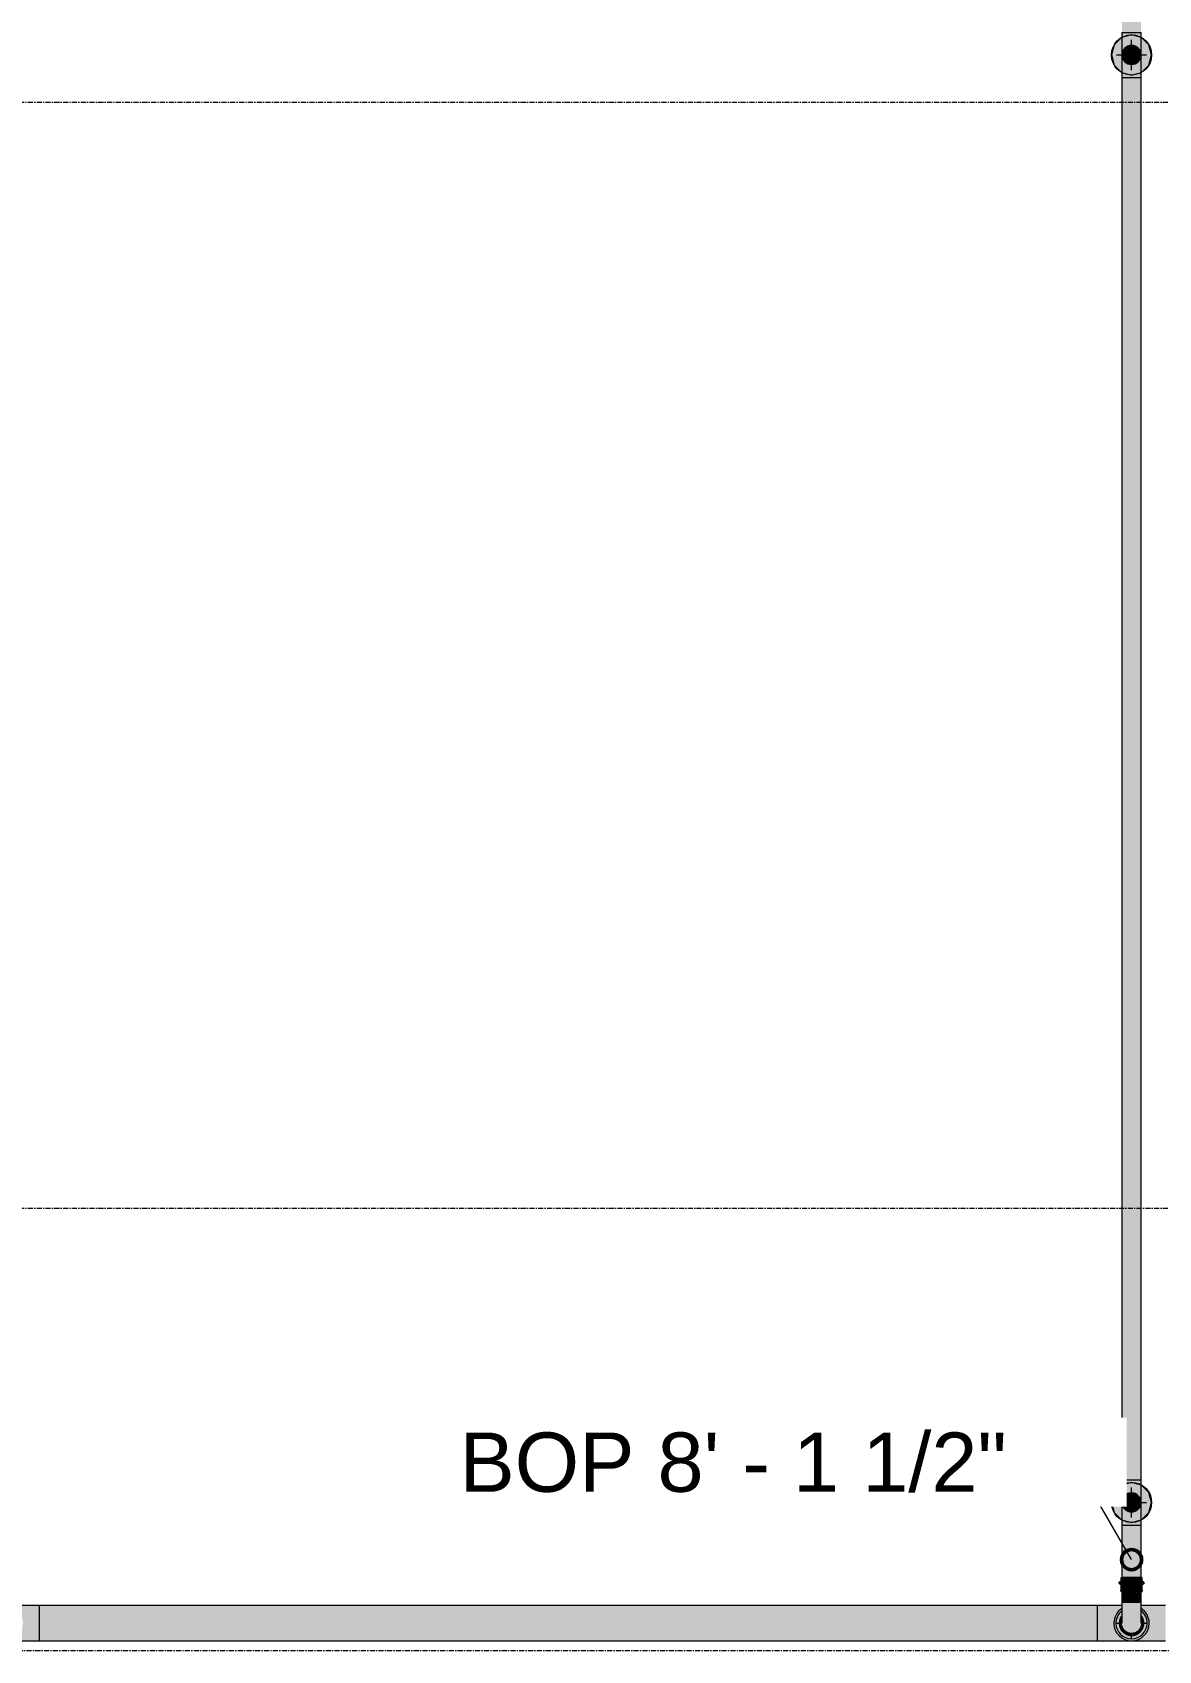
# Model space of a CAD drawing. Header units: inches. Extents: x -3679 to 241, y -496 to 1784.
# Drawn here: x -1177.3 to -1065.3, y 45 to 206 of the extents above; entities that cross this region are included whole.
import ezdxf

# ---------------------------------------------------------------- set-up
doc = ezdxf.new("R2010")
doc.units = ezdxf.units.IN
doc.header["$MEASUREMENT"] = 0
doc.linetypes.add('Grid Line', pattern=[0.875, 0.5, -0.125, 0.125, -0.125])
for name, color, linetype, lineweight in [('A-ANNO-NOTE', 250, 'Continuous', 9), ('G-ANNO-DIMS', 251, 'Continuous', 9), ('P-PIPE', 1, 'Continuous', 9), ('P-PIPE-CNTR', 1, 'Continuous', 9), ('S-GRID', 8, 'Continuous', 9)]:
    doc.layers.add(name, color=color, linetype=linetype, lineweight=lineweight)
doc.styles.add('Arial_1', font='arial.ttf', dxfattribs={"height": 5.901198})

# ---------------------------------------------------------------- blocks, each defined once
blk = doc.blocks.new('Transition - Generic - Plumbing-CW-V17-LOWER PARKING')
at = {"layer": 'P-PIPE'}
blk.add_hatch(color=256, dxfattribs=at).paths.add_polyline_path([(-2542.54, 736.95), (-2542.44, 736.95), (-2542.65, 737.73), (-2543.22, 738.3), (-2544, 738.51), (-2544.78, 738.3), (-2545.35, 737.73), (-2545.56, 736.95), (-2545.22, 736.95), (-2545.16, 737.3), (-2545.05, 737.58), (-2544.85, 737.8), (-2544.47, 738.08), (-2544, 738.09), (-2544, 738.17), (-2543.71, 738.13), (-2543.53, 738.08), (-2543.1, 737.76), (-2542.94, 737.54), (-2542.82, 737.24), (-2542.78, 736.95)], flags=0)
h = blk.add_hatch(color=256, dxfattribs=at)
h.paths.add_polyline_path([(-2543.05, 735.76), (-2542.65, 736.17), (-2542.44, 736.95), (-2542.78, 736.95), (-2542.84, 736.6), (-2542.95, 736.31), (-2543.05, 736.19), (-2543.05, 735.88)], flags=0)
h.paths.add_polyline_path([(-2544.95, 735.76), (-2544.95, 736.2), (-2545.06, 736.35), (-2545.18, 736.65), (-2545.22, 736.95), (-2545.56, 736.95), (-2545.35, 736.17), (-2544.96, 735.78)], flags=0)
for start, end in [(0, 180), (180, 231.1482), (308.8518, 0)]:
    blk.add_arc((-2544, 736.95), 1.56, start, end, dxfattribs=at)
blk = doc.blocks.new('Victaulic-VicPress316-Elbow 90-45deg Style P568_P571 - Standard-1268139-LOWER PARKING')
at = {"layer": 'P-PIPE'}
for points in [[(-1180, 51.57), (-1180, 51.9), (-1181.05, 51.89), (-1181.17, 51.85), (-1181.22, 51.74), (-1181.17, 51.69), (-1181.01, 51.57), (-1180.23, 51.57)], [(-1180.82, 51.9), (-1180, 51.9), (-1180, 52.28), (-1181.01, 52.28), (-1181.01, 51.9), (-1180.88, 51.9)], [(-1180.73, 51.02), (-1180, 51.02), (-1180, 51.57), (-1181.01, 51.57), (-1181.01, 51.02), (-1180.82, 51.02)], [(-1179.19, 51.9), (-1178.99, 51.9), (-1178.99, 52.28), (-1180, 52.28), (-1180, 51.9), (-1179.33, 51.9)], [(-1180, 51.57), (-1178.99, 51.57), (-1178.78, 51.74), (-1178.83, 51.85), (-1178.99, 51.9), (-1180, 51.9), (-1180, 51.66)], [(-1179.38, 51.02), (-1178.99, 51.02), (-1178.99, 51.57), (-1180, 51.57), (-1180, 51.02), (-1179.43, 51.02)], [(-1180, 50.8), (-1180, 51.02), (-1181.01, 51.02), (-1181.03, 50.9), (-1180.98, 50.84), (-1180.89, 50.8), (-1180.82, 50.83), (-1180.54, 50.8), (-1180.46, 50.82), (-1180.21, 50.82), (-1180, 50.8)], [(-1180.33, 49.74), (-1180, 49.74), (-1180, 50.8), (-1180.32, 50.83), (-1180.62, 50.81), (-1180.73, 50.82), (-1180.83, 50.83), (-1180.9, 50.8), (-1180.95, 50.82), (-1180.94, 49.74), (-1180.4, 49.74)], [(-1179.11, 50.8), (-1179.07, 50.81), (-1178.99, 50.86), (-1178.97, 50.9), (-1178.99, 51.02), (-1180, 51.02), (-1180, 50.8), (-1179.72, 50.83), (-1179.39, 50.81), (-1179.27, 50.82), (-1179.15, 50.83)], [(-1179.18, 49.74), (-1179.05, 49.74), (-1179.05, 50.82), (-1179.11, 50.8), (-1179.19, 50.83), (-1179.27, 50.82), (-1179.35, 50.82), (-1179.46, 50.8), (-1179.56, 50.82), (-1179.85, 50.82), (-1180, 50.8), (-1180, 49.74), (-1179.19, 49.74)], [(-1180, 46.51), (-1180, 46.67), (-1180.29, 46.72), (-1180.4, 46.76), (-1180.64, 46.9), (-1180.89, 47.2), (-1180.95, 47.3), (-1181.01, 47.4), (-1181.02, 47.52), (-1181.02, 47.88), (-1180.98, 48.11), (-1180.95, 48.16), (-1180.95, 48.48), (-1181.06, 48.32), (-1181.17, 48.06), (-1181.22, 47.73), (-1181.17, 47.4), (-1181.05, 47.1), (-1180.85, 46.87), (-1180.47, 46.6), (-1180.24, 46.53)], [(-1180, 46.78), (-1180, 49.74), (-1180.95, 49.74), (-1180.94, 47.56), (-1180.89, 47.4), (-1180.82, 47.25), (-1180.73, 47.12), (-1180.57, 46.97), (-1180.46, 46.9), (-1180.33, 46.84), (-1180.17, 46.79)], [(-1180, 46.78), (-1179.84, 46.79), (-1179.68, 46.84), (-1179.51, 46.92), (-1179.39, 47), (-1179.27, 47.12), (-1179.18, 47.25), (-1179.09, 47.48), (-1179.06, 47.56), (-1179.05, 47.88), (-1179.06, 49.74), (-1180, 49.74), (-1180, 46.79)], [(-1180, 46.59), (-1179.53, 46.6), (-1179.11, 46.9), (-1178.94, 47.14), (-1178.83, 47.4), (-1178.78, 47.73), (-1178.83, 48.06), (-1178.95, 48.36), (-1179.05, 48.46), (-1179.05, 48.16), (-1178.99, 48.06), (-1178.98, 47.94), (-1178.98, 47.58), (-1179.02, 47.35), (-1179.11, 47.2), (-1179.38, 46.87), (-1179.61, 46.76), (-1179.85, 46.7), (-1180, 46.67)], [(-1180, 46.67), (-1180, 46.78), (-1180.23, 46.81), (-1180.4, 46.87), (-1180.5, 46.92), (-1180.65, 47.05), (-1180.73, 47.12), (-1180.86, 47.32), (-1180.91, 47.48), (-1180.94, 47.56), (-1180.95, 47.89), (-1180.95, 48.16), (-1181.01, 48.06), (-1181.01, 47.96), (-1181.03, 47.8), (-1181.01, 47.4), (-1180.93, 47.25), (-1180.61, 46.87), (-1180.36, 46.75), (-1180.18, 46.7)], [(-1180, 46.67), (-1179.72, 46.72), (-1179.49, 46.81), (-1179.37, 46.88), (-1179.11, 47.2), (-1179.07, 47.27), (-1178.99, 47.4), (-1178.99, 47.49), (-1178.97, 47.66), (-1178.99, 48.06), (-1179.05, 48.14), (-1179.06, 47.56), (-1179.13, 47.35), (-1179.22, 47.2), (-1179.33, 47.07), (-1179.45, 46.96), (-1179.6, 46.87), (-1179.76, 46.81), (-1179.85, 46.79), (-1180, 46.78), (-1180, 46.7)]]:
    blk.add_hatch(color=256, dxfattribs=at).paths.add_polyline_path(points, flags=0)
for p, q in [((-1181.06, 52.28), (-1181.06, 51.9)), ((-1181.06, 51.57), (-1181.06, 51.02)), ((-1180, 52.28), (-1181.01, 52.28)), ((-1181.01, 51.9), (-1180, 51.9)), ((-1181.01, 51.57), (-1180, 51.57)), ((-1178.99, 52.28), (-1180, 52.28)), ((-1180, 51.9), (-1178.99, 51.9)), ((-1180, 51.57), (-1178.99, 51.57)), ((-1178.94, 51.9), (-1178.94, 52.28)), ((-1178.94, 51.02), (-1178.94, 51.57)), ((-1180.95, 50.84), (-1180.95, 49.74)), ((-1180.58, 50.8), (-1180.54, 50.8)), ((-1179.46, 50.8), (-1179.42, 50.8)), ((-1179.05, 49.74), (-1179.05, 50.85))]:
    blk.add_line(p, q, dxfattribs=at)
at = {"layer": 'P-PIPE', "flags": 128}
for points in [[(-1181.06, 51.57), (-1181.07, 51.57), (-1181.07, 51.58), (-1181.08, 51.58), (-1181.09, 51.58), (-1181.09, 51.58), (-1181.1, 51.58), (-1181.1, 51.58), (-1181.11, 51.58), (-1181.12, 51.59), (-1181.12, 51.59), (-1181.13, 51.59), (-1181.14, 51.59), (-1181.14, 51.6), (-1181.15, 51.6), (-1181.15, 51.6), (-1181.16, 51.61), (-1181.16, 51.61), (-1181.17, 51.62), (-1181.17, 51.62), (-1181.18, 51.62), (-1181.18, 51.63), (-1181.19, 51.63), (-1181.19, 51.64), (-1181.19, 51.64), (-1181.2, 51.65), (-1181.2, 51.66), (-1181.2, 51.66), (-1181.21, 51.67), (-1181.21, 51.67), (-1181.21, 51.68), (-1181.21, 51.69), (-1181.22, 51.69), (-1181.22, 51.7), (-1181.22, 51.7), (-1181.22, 51.71), (-1181.22, 51.72), (-1181.22, 51.72), (-1181.22, 51.73), (-1181.22, 51.74), (-1181.22, 51.74), (-1181.22, 51.75), (-1181.22, 51.76), (-1181.22, 51.76), (-1181.22, 51.77), (-1181.22, 51.78), (-1181.22, 51.78), (-1181.22, 51.79), (-1181.21, 51.8), (-1181.21, 51.8), (-1181.21, 51.81), (-1181.21, 51.81), (-1181.2, 51.82), (-1181.2, 51.83), (-1181.2, 51.83), (-1181.19, 51.84), (-1181.19, 51.84), (-1181.18, 51.85), (-1181.18, 51.85), (-1181.18, 51.86), (-1181.17, 51.86), (-1181.17, 51.86), (-1181.16, 51.87), (-1181.16, 51.87), (-1181.15, 51.88), (-1181.14, 51.88), (-1181.14, 51.88), (-1181.13, 51.89), (-1181.13, 51.89), (-1181.12, 51.89), (-1181.11, 51.89), (-1181.11, 51.9), (-1181.1, 51.9), (-1181.1, 51.9), (-1181.09, 51.9), (-1181.08, 51.9), (-1181.08, 51.9), (-1181.07, 51.9), (-1181.06, 51.9), (-1181.06, 51.9)], [(-1180, 51.9), (-1180.04, 51.9), (-1180.08, 51.9), (-1180.13, 51.9), (-1180.17, 51.9), (-1180.21, 51.9), (-1180.25, 51.9), (-1180.29, 51.9), (-1180.33, 51.9), (-1180.37, 51.9), (-1180.41, 51.9), (-1180.45, 51.9), (-1180.49, 51.9), (-1180.53, 51.9), (-1180.56, 51.9), (-1180.6, 51.9), (-1180.63, 51.9), (-1180.67, 51.9), (-1180.7, 51.9), (-1180.73, 51.9), (-1180.76, 51.9), (-1180.79, 51.9), (-1180.82, 51.9), (-1180.84, 51.9), (-1180.87, 51.9), (-1180.89, 51.9), (-1180.91, 51.9), (-1180.93, 51.9), (-1180.95, 51.9), (-1180.97, 51.9), (-1180.99, 51.9), (-1181, 51.9), (-1181.01, 51.9), (-1181.03, 51.9), (-1181.04, 51.9), (-1181.04, 51.9), (-1181.05, 51.9), (-1181.05, 51.9), (-1181.06, 51.9), (-1181.06, 51.9), (-1181.06, 51.9)], [(-1181.06, 51.9), (-1181.06, 51.9), (-1181.06, 51.9), (-1181.05, 51.9), (-1181.05, 51.9), (-1181.04, 51.9), (-1181.03, 51.9), (-1181.02, 51.9), (-1181.01, 51.9)], [(-1181, 51.57), (-1181.01, 51.57), (-1181.03, 51.57), (-1181.04, 51.57), (-1181.04, 51.57), (-1181.05, 51.57), (-1181.05, 51.57), (-1181.06, 51.57), (-1181.06, 51.57), (-1181.06, 51.57)], [(-1181.06, 51.57), (-1181.06, 51.57), (-1181.06, 51.57), (-1181.05, 51.57), (-1181.05, 51.57), (-1181.04, 51.57), (-1181.03, 51.57), (-1181.02, 51.57), (-1181.01, 51.57), (-1180.99, 51.57), (-1180.98, 51.57), (-1180.96, 51.57), (-1180.94, 51.57), (-1180.92, 51.57), (-1180.9, 51.57), (-1180.87, 51.57), (-1180.85, 51.57), (-1180.82, 51.57), (-1180.8, 51.57), (-1180.77, 51.57), (-1180.74, 51.57), (-1180.71, 51.57), (-1180.68, 51.57), (-1180.64, 51.57), (-1180.61, 51.57), (-1180.57, 51.57), (-1180.54, 51.57), (-1180.5, 51.57), (-1180.46, 51.57), (-1180.42, 51.57), (-1180.38, 51.57), (-1180.34, 51.57), (-1180.3, 51.57), (-1180.26, 51.57), (-1180.22, 51.57), (-1180.18, 51.57), (-1180.14, 51.57), (-1180.1, 51.57), (-1180.05, 51.57), (-1180.01, 51.57), (-1180, 51.57)], [(-1178.94, 51.9), (-1178.94, 51.9), (-1178.94, 51.9), (-1178.95, 51.9), (-1178.95, 51.9), (-1178.96, 51.9), (-1178.97, 51.9), (-1178.98, 51.9), (-1179, 51.9), (-1179.01, 51.9), (-1179.02, 51.9), (-1179.04, 51.9), (-1179.06, 51.9), (-1179.08, 51.9), (-1179.1, 51.9), (-1179.13, 51.9), (-1179.15, 51.9), (-1179.18, 51.9), (-1179.2, 51.9), (-1179.23, 51.9), (-1179.26, 51.9), (-1179.29, 51.9), (-1179.33, 51.9), (-1179.36, 51.9), (-1179.39, 51.9), (-1179.43, 51.9), (-1179.46, 51.9), (-1179.5, 51.9), (-1179.54, 51.9), (-1179.58, 51.9), (-1179.62, 51.9), (-1179.66, 51.9), (-1179.7, 51.9), (-1179.74, 51.9), (-1179.78, 51.9), (-1179.82, 51.9), (-1179.86, 51.9), (-1179.9, 51.9), (-1179.95, 51.9), (-1179.99, 51.9), (-1180, 51.9)], [(-1180, 51.57), (-1179.96, 51.57), (-1179.92, 51.57), (-1179.87, 51.57), (-1179.83, 51.57), (-1179.79, 51.57), (-1179.75, 51.57), (-1179.71, 51.57), (-1179.67, 51.57), (-1179.63, 51.57), (-1179.59, 51.57), (-1179.55, 51.57), (-1179.51, 51.57), (-1179.47, 51.57), (-1179.44, 51.57), (-1179.4, 51.57), (-1179.37, 51.57), (-1179.33, 51.57), (-1179.3, 51.57), (-1179.27, 51.57), (-1179.24, 51.57), (-1179.21, 51.57), (-1179.18, 51.57), (-1179.16, 51.57), (-1179.13, 51.57), (-1179.11, 51.57), (-1179.09, 51.57), (-1179.07, 51.57), (-1179.05, 51.57), (-1179.03, 51.57), (-1179.01, 51.57), (-1179, 51.57), (-1178.99, 51.57), (-1178.97, 51.57), (-1178.96, 51.57), (-1178.96, 51.57), (-1178.95, 51.57), (-1178.95, 51.57), (-1178.94, 51.57), (-1178.94, 51.57), (-1178.94, 51.57)], [(-1179, 51.9), (-1178.99, 51.9), (-1178.97, 51.9), (-1178.96, 51.9), (-1178.96, 51.9), (-1178.95, 51.9), (-1178.95, 51.9), (-1178.94, 51.9), (-1178.94, 51.9), (-1178.94, 51.9)], [(-1178.94, 51.57), (-1178.94, 51.57), (-1178.94, 51.57), (-1178.95, 51.57), (-1178.95, 51.57), (-1178.96, 51.57), (-1178.97, 51.57), (-1178.98, 51.57), (-1179, 51.57)], [(-1178.94, 51.9), (-1178.93, 51.9), (-1178.93, 51.9), (-1178.92, 51.9), (-1178.92, 51.9), (-1178.91, 51.9), (-1178.9, 51.9), (-1178.9, 51.9), (-1178.89, 51.9), (-1178.88, 51.89), (-1178.88, 51.89), (-1178.87, 51.89), (-1178.87, 51.89), (-1178.86, 51.88), (-1178.85, 51.88), (-1178.85, 51.88), (-1178.84, 51.87), (-1178.84, 51.87), (-1178.83, 51.86), (-1178.83, 51.86), (-1178.82, 51.85), (-1178.82, 51.85), (-1178.81, 51.84), (-1178.81, 51.84), (-1178.81, 51.83), (-1178.8, 51.83), (-1178.8, 51.82), (-1178.8, 51.82), (-1178.79, 51.81), (-1178.79, 51.8), (-1178.79, 51.8), (-1178.79, 51.79), (-1178.78, 51.79), (-1178.78, 51.78), (-1178.78, 51.77), (-1178.78, 51.77), (-1178.78, 51.76), (-1178.78, 51.75), (-1178.78, 51.75), (-1178.78, 51.74), (-1178.78, 51.73), (-1178.78, 51.73), (-1178.78, 51.72), (-1178.78, 51.71), (-1178.78, 51.71), (-1178.78, 51.7), (-1178.78, 51.7), (-1178.78, 51.69), (-1178.79, 51.68), (-1178.79, 51.68), (-1178.79, 51.67), (-1178.79, 51.66), (-1178.8, 51.66), (-1178.8, 51.65), (-1178.8, 51.65), (-1178.81, 51.64), (-1178.81, 51.64), (-1178.82, 51.63), (-1178.82, 51.63), (-1178.83, 51.62), (-1178.83, 51.62), (-1178.84, 51.61), (-1178.84, 51.61), (-1178.85, 51.61), (-1178.85, 51.6), (-1178.86, 51.6), (-1178.86, 51.6), (-1178.87, 51.59), (-1178.87, 51.59), (-1178.88, 51.59), (-1178.89, 51.58), (-1178.89, 51.58), (-1178.9, 51.58), (-1178.91, 51.58), (-1178.91, 51.58), (-1178.92, 51.58), (-1178.92, 51.58), (-1178.93, 51.58), (-1178.94, 51.57), (-1178.94, 51.57)], [(-1180.95, 50.8), (-1180.96, 50.81), (-1180.97, 50.81), (-1180.98, 50.82), (-1180.98, 50.83), (-1180.99, 50.84), (-1181, 50.85), (-1181, 50.85), (-1181.01, 50.86), (-1181.02, 50.87), (-1181.02, 50.88), (-1181.03, 50.89), (-1181.03, 50.9), (-1181.04, 50.91), (-1181.04, 50.92), (-1181.04, 50.93), (-1181.05, 50.94), (-1181.05, 50.95), (-1181.05, 50.96), (-1181.06, 50.97), (-1181.06, 50.98), (-1181.06, 50.99), (-1181.06, 51.01), (-1181.06, 51.02), (-1181.06, 51.02)], [(-1178.94, 51.02), (-1178.94, 51.01), (-1178.94, 51), (-1178.94, 50.99), (-1178.94, 50.97), (-1178.95, 50.96), (-1178.95, 50.95), (-1178.95, 50.94), (-1178.96, 50.93), (-1178.96, 50.92), (-1178.96, 50.91), (-1178.97, 50.9), (-1178.97, 50.89), (-1178.98, 50.88), (-1178.98, 50.87), (-1178.99, 50.86), (-1179, 50.86), (-1179, 50.85), (-1179.01, 50.84), (-1179.02, 50.83), (-1179.02, 50.82), (-1179.03, 50.82), (-1179.04, 50.81), (-1179.05, 50.8), (-1179.05, 50.8)], [(-1180.95, 48.5), (-1180.97, 48.47), (-1181, 48.43), (-1181.03, 48.39), (-1181.06, 48.35), (-1181.08, 48.31), (-1181.1, 48.26), (-1181.12, 48.22), (-1181.14, 48.17), (-1181.16, 48.13), (-1181.17, 48.08), (-1181.19, 48.03), (-1181.2, 47.99), (-1181.21, 47.94), (-1181.21, 47.89), (-1181.22, 47.84), (-1181.22, 47.79), (-1181.22, 47.74), (-1181.22, 47.69), (-1181.22, 47.64), (-1181.22, 47.6), (-1181.21, 47.55), (-1181.2, 47.5), (-1181.19, 47.45), (-1181.18, 47.4), (-1181.17, 47.36), (-1181.15, 47.31), (-1181.13, 47.27), (-1181.11, 47.22), (-1181.09, 47.18), (-1181.07, 47.13), (-1181.04, 47.09), (-1181.02, 47.05), (-1180.99, 47.01), (-1180.96, 46.97), (-1180.93, 46.93), (-1180.9, 46.9), (-1180.86, 46.86), (-1180.83, 46.83), (-1180.79, 46.79), (-1180.75, 46.76), (-1180.71, 46.73), (-1180.67, 46.71), (-1180.63, 46.68), (-1180.59, 46.66), (-1180.55, 46.63), (-1180.5, 46.61), (-1180.46, 46.59), (-1180.41, 46.58), (-1180.36, 46.56), (-1180.32, 46.55), (-1180.27, 46.54), (-1180.22, 46.53), (-1180.17, 46.52), (-1180.12, 46.51), (-1180.08, 46.51), (-1180.03, 46.51), (-1180, 46.51)], [(-1180.95, 49.74), (-1180.95, 49.66), (-1180.95, 49.58), (-1180.95, 49.5), (-1180.95, 49.42), (-1180.95, 49.34), (-1180.95, 49.27), (-1180.95, 49.19), (-1180.95, 49.11), (-1180.95, 49.03), (-1180.95, 48.96), (-1180.95, 48.89), (-1180.95, 48.81), (-1180.95, 48.74), (-1180.95, 48.67), (-1180.95, 48.61), (-1180.95, 48.54), (-1180.95, 48.48), (-1180.95, 48.42), (-1180.95, 48.36), (-1180.95, 48.3), (-1180.95, 48.24), (-1180.95, 48.19), (-1180.95, 48.14), (-1180.95, 48.09), (-1180.95, 48.05), (-1180.95, 48.01), (-1180.95, 47.97), (-1180.95, 47.93), (-1180.95, 47.9), (-1180.95, 47.87), (-1180.95, 47.84), (-1180.95, 47.81), (-1180.95, 47.79), (-1180.95, 47.77), (-1180.95, 47.76), (-1180.95, 47.75), (-1180.95, 47.74), (-1180.95, 47.73), (-1180.95, 47.73), (-1180.95, 47.73)], [(-1180, 46.51), (-1179.95, 46.51), (-1179.9, 46.51), (-1179.85, 46.51), (-1179.81, 46.52), (-1179.76, 46.53), (-1179.71, 46.54), (-1179.66, 46.55), (-1179.62, 46.57), (-1179.57, 46.58), (-1179.52, 46.6), (-1179.48, 46.62), (-1179.44, 46.64), (-1179.39, 46.67), (-1179.35, 46.69), (-1179.31, 46.72), (-1179.27, 46.75), (-1179.23, 46.78), (-1179.19, 46.81), (-1179.16, 46.84), (-1179.12, 46.88), (-1179.09, 46.91), (-1179.06, 46.95), (-1179.03, 46.99), (-1179, 47.03), (-1178.97, 47.07), (-1178.95, 47.11), (-1178.92, 47.15), (-1178.9, 47.2), (-1178.88, 47.24), (-1178.86, 47.29), (-1178.84, 47.33), (-1178.83, 47.38), (-1178.82, 47.43), (-1178.8, 47.47), (-1178.79, 47.52), (-1178.79, 47.57), (-1178.78, 47.62), (-1178.78, 47.67), (-1178.78, 47.72), (-1178.78, 47.77), (-1178.78, 47.81), (-1178.78, 47.86), (-1178.79, 47.91), (-1178.8, 47.96), (-1178.81, 48.01), (-1178.82, 48.05), (-1178.83, 48.1), (-1178.85, 48.15), (-1178.87, 48.19), (-1178.89, 48.24), (-1178.91, 48.28), (-1178.93, 48.33), (-1178.96, 48.37), (-1178.98, 48.41), (-1179.01, 48.45), (-1179.04, 48.49)], [(-1179.05, 47.73), (-1179.05, 47.73), (-1179.05, 47.74), (-1179.05, 47.74), (-1179.05, 47.76), (-1179.05, 47.77), (-1179.05, 47.79), (-1179.05, 47.81), (-1179.05, 47.83), (-1179.05, 47.86), (-1179.05, 47.89), (-1179.05, 47.92), (-1179.05, 47.96), (-1179.05, 48), (-1179.05, 48.04), (-1179.05, 48.08), (-1179.05, 48.13), (-1179.05, 48.18), (-1179.05, 48.23), (-1179.05, 48.28), (-1179.05, 48.34), (-1179.05, 48.4), (-1179.05, 48.46), (-1179.05, 48.52), (-1179.05, 48.59), (-1179.05, 48.66), (-1179.05, 48.72), (-1179.05, 48.79), (-1179.05, 48.87), (-1179.05, 48.94), (-1179.05, 49.01), (-1179.05, 49.09), (-1179.05, 49.17), (-1179.05, 49.24), (-1179.05, 49.32), (-1179.05, 49.4), (-1179.05, 49.48), (-1179.05, 49.56), (-1179.05, 49.64), (-1179.05, 49.72), (-1179.05, 49.74)], [(-1180.95, 48.19), (-1180.97, 48.15), (-1180.99, 48.11), (-1181, 48.07), (-1181.01, 48.03), (-1181.03, 47.99), (-1181.04, 47.95), (-1181.04, 47.91), (-1181.05, 47.87), (-1181.05, 47.83), (-1181.06, 47.78), (-1181.06, 47.74), (-1181.06, 47.7), (-1181.06, 47.66), (-1181.05, 47.61), (-1181.05, 47.57), (-1181.04, 47.53), (-1181.03, 47.49), (-1181.02, 47.45), (-1181.01, 47.41), (-1181, 47.37), (-1180.98, 47.33), (-1180.96, 47.29), (-1180.94, 47.25), (-1180.92, 47.21), (-1180.9, 47.18), (-1180.88, 47.14), (-1180.86, 47.11), (-1180.83, 47.07), (-1180.8, 47.04), (-1180.78, 47.01), (-1180.75, 46.98), (-1180.72, 46.95), (-1180.68, 46.92), (-1180.65, 46.89), (-1180.62, 46.87), (-1180.58, 46.84), (-1180.55, 46.82), (-1180.51, 46.8), (-1180.47, 46.78), (-1180.43, 46.76), (-1180.39, 46.75), (-1180.36, 46.73), (-1180.31, 46.72), (-1180.27, 46.71), (-1180.23, 46.7), (-1180.19, 46.69), (-1180.15, 46.68), (-1180.11, 46.68), (-1180.07, 46.67), (-1180.02, 46.67), (-1180, 46.67)], [(-1180, 46.67), (-1179.96, 46.67), (-1179.92, 46.67), (-1179.87, 46.68), (-1179.83, 46.68), (-1179.79, 46.69), (-1179.75, 46.7), (-1179.71, 46.71), (-1179.67, 46.72), (-1179.63, 46.74), (-1179.59, 46.75), (-1179.55, 46.77), (-1179.51, 46.79), (-1179.47, 46.81), (-1179.44, 46.83), (-1179.4, 46.86), (-1179.37, 46.88), (-1179.33, 46.91), (-1179.3, 46.93), (-1179.27, 46.96), (-1179.24, 46.99), (-1179.21, 47.02), (-1179.18, 47.05), (-1179.16, 47.09), (-1179.13, 47.12), (-1179.11, 47.16), (-1179.09, 47.19), (-1179.07, 47.23), (-1179.05, 47.27), (-1179.03, 47.31), (-1179.01, 47.35), (-1179, 47.39), (-1178.99, 47.43), (-1178.97, 47.47), (-1178.96, 47.51), (-1178.96, 47.55), (-1178.95, 47.59), (-1178.95, 47.63), (-1178.94, 47.68), (-1178.94, 47.72), (-1178.94, 47.76), (-1178.94, 47.8), (-1178.95, 47.84), (-1178.95, 47.89), (-1178.96, 47.93), (-1178.97, 47.97), (-1178.98, 48.01), (-1178.99, 48.05), (-1179.01, 48.09), (-1179.02, 48.13), (-1179.04, 48.17), (-1179.05, 48.2)]]:
    blk.add_lwpolyline(points, dxfattribs=at)

msp = doc.modelspace()

# ---------------------------------------------------------------- hatches: boundary and pattern name
at = {"layer": 'A-ANNO-NOTE'}
for points in [[(-1068, 201.74), (-1067, 202.01), (-1066.27, 202.74), (-1066, 203.74), (-1066.27, 204.74), (-1067, 205.47), (-1068, 205.74), (-1069, 205.47), (-1069.73, 204.74), (-1070, 203.74), (-1069.73, 202.74), (-1069, 202.01)], [(-1068, 57.74), (-1067, 58.01), (-1066.27, 58.74), (-1066, 59.74), (-1066.27, 60.74), (-1067, 61.47), (-1068, 61.74), (-1069, 61.47), (-1069.73, 60.74), (-1070, 59.74), (-1069.73, 58.74), (-1069, 58.01)]]:
    msp.add_hatch(color=256, dxfattribs=at).paths.add_polyline_path(points, flags=0)
h = msp.add_hatch(color=256, dxfattribs=at)
edge = h.paths.add_edge_path(flags=0)
edge.add_arc((-1068, 203.74), 2, 0, 360)
h = msp.add_hatch(color=256, dxfattribs=at)
edge = h.paths.add_edge_path(flags=0)
edge.add_arc((-1068, 59.74), 2, 0, 360)
at = {"layer": 'P-PIPE'}
h = msp.add_hatch(color=256, dxfattribs=at)
h.paths.add_polyline_path([(-1068.67, 205.98), (-1068.67, 205.99), (-1068.67, 211.03)], flags=0)
h.paths.add_polyline_path([(-1068, 205.98), (-1068, 345.5), (-1068.95, 345.5), (-1068.95, 205.99), (-1068.47, 205.98), (-1068.25, 205.98)], flags=0)
for points in [[(-1068, 205.98), (-1067.05, 205.99), (-1067.05, 345.5), (-1067.53, 345.5), (-1068, 345.5), (-1068, 211.03)], [(-1068, 202.79), (-1067.75, 202.83), (-1067.53, 202.92), (-1067.33, 203.07), (-1067.18, 203.27), (-1067.08, 203.5), (-1067.05, 203.74), (-1067.08, 203.99), (-1067.18, 204.22), (-1067.33, 204.41), (-1067.53, 204.57), (-1067.75, 204.66), (-1068, 204.69), (-1068.25, 204.66), (-1068.48, 204.57), (-1068.67, 204.41), (-1068.82, 204.22), (-1068.92, 203.99), (-1068.95, 203.74), (-1068.92, 203.5), (-1068.82, 203.27), (-1068.67, 203.07), (-1068.48, 202.92), (-1068.25, 202.83)], [(-1068, 61.98), (-1068, 201.5), (-1068.95, 201.5), (-1068.95, 61.99), (-1068.47, 61.98), (-1068.25, 61.98)], [(-1068, 61.98), (-1067.05, 61.99), (-1067.05, 201.5), (-1067.53, 201.5), (-1068, 201.5), (-1068, 62.62)], [(-1068, 58.79), (-1067.75, 58.83), (-1067.53, 58.92), (-1067.33, 59.07), (-1067.18, 59.27), (-1067.08, 59.5), (-1067.05, 59.74), (-1067.08, 59.99), (-1067.18, 60.22), (-1067.33, 60.41), (-1067.53, 60.57), (-1067.75, 60.66), (-1068, 60.69), (-1068.25, 60.66), (-1068.48, 60.57), (-1068.67, 60.41), (-1068.82, 60.22), (-1068.92, 59.99), (-1068.95, 59.74), (-1068.92, 59.5), (-1068.82, 59.27), (-1068.67, 59.07), (-1068.48, 58.92), (-1068.25, 58.83)], [(-1068, 58.79), (-1067.75, 58.82), (-1067.52, 58.92), (-1067.33, 59.07), (-1067.18, 59.27), (-1067.08, 59.5), (-1067.05, 59.74), (-1067.08, 59.99), (-1067.18, 60.22), (-1067.33, 60.42), (-1067.52, 60.57), (-1067.75, 60.66), (-1068, 60.69), (-1068.25, 60.66), (-1068.48, 60.57), (-1068.67, 60.42), (-1068.82, 60.22), (-1068.92, 59.99), (-1068.95, 59.74), (-1068.92, 59.5), (-1068.82, 59.27), (-1068.67, 59.07), (-1068.48, 58.92), (-1068.25, 58.82)], [(-1068.63, 52.28), (-1068, 52.28), (-1068, 57.5), (-1068.95, 57.5), (-1068.94, 52.28), (-1068.65, 52.28)], [(-1067.07, 52.28), (-1067.05, 52.28), (-1067.05, 57.5), (-1067.53, 57.5), (-1068, 57.5), (-1068, 52.28), (-1067.08, 52.28)], [(-1071.38, 47.73), (-1071.39, 49.48), (-1176.61, 49.48), (-1176.61, 48.39), (-1176.61, 47.73), (-1071.38, 47.73)], [(-1068, 45.98), (-1067.55, 46.04), (-1067.13, 46.21), (-1066.76, 46.49), (-1066.48, 46.85), (-1066.31, 47.28), (-1066.25, 47.73), (-1066.31, 48.18), (-1066.48, 48.6), (-1066.76, 48.97), (-1067.05, 49.19), (-1067.05, 48.91), (-1066.65, 48.51), (-1066.44, 47.73), (-1066.65, 46.95), (-1067.22, 46.38), (-1068, 46.17), (-1068.78, 46.38), (-1069.35, 46.95), (-1069.56, 47.73), (-1069.35, 48.51), (-1068.95, 48.91), (-1068.95, 49.19), (-1069.24, 48.97), (-1069.52, 48.6), (-1069.69, 48.18), (-1069.75, 47.73), (-1069.69, 47.28), (-1069.52, 46.85), (-1069.24, 46.49), (-1068.88, 46.21), (-1068.45, 46.04), (-1068.39, 46.03)]]:
    msp.add_hatch(color=256, dxfattribs=at).paths.add_polyline_path(points, flags=0)
h = msp.add_hatch(color=256, dxfattribs=at)
h.paths.add_polyline_path([(-1068, 201.5), (-1068, 202.79), (-1068.25, 202.83), (-1068.48, 202.92), (-1068.67, 203.07), (-1068.84, 203.31), (-1068.88, 203.38), (-1068.93, 203.56), (-1068.95, 203.74), (-1068.95, 201.5), (-1068.48, 201.5), (-1068.25, 201.5)], flags=0)
h.paths.add_polyline_path([(-1068.95, 203.74), (-1068.92, 203.99), (-1068.79, 204.28), (-1068.65, 204.43), (-1068.44, 204.58), (-1068.24, 204.66), (-1068, 204.69), (-1068, 205.98), (-1068.95, 205.99), (-1068.95, 203.91)], flags=0)
h = msp.add_hatch(color=256, dxfattribs=at)
h.paths.add_polyline_path([(-1068, 202.79), (-1067.75, 202.83), (-1067.52, 202.92), (-1067.33, 203.07), (-1067.18, 203.27), (-1067.08, 203.5), (-1067.05, 203.75), (-1067.08, 203.99), (-1067.18, 204.22), (-1067.33, 204.42), (-1067.53, 204.57), (-1067.76, 204.66), (-1068.01, 204.69), (-1068.25, 204.66), (-1068.48, 204.56), (-1068.67, 204.41), (-1068.83, 204.21), (-1068.92, 203.98), (-1068.95, 203.73), (-1068.92, 203.49), (-1068.82, 203.26), (-1068.67, 203.07), (-1068.47, 202.92), (-1068.24, 202.82), (-1068, 202.79)], flags=0)
h.paths.add_polyline_path([(-1068, 202.79), (-1068.25, 202.83), (-1068.48, 202.92), (-1068.68, 203.08), (-1068.82, 203.27), (-1068.92, 203.5), (-1068.95, 203.74), (-1068.91, 204), (-1068.82, 204.22), (-1068.66, 204.42), (-1068.48, 204.57), (-1068.24, 204.66), (-1068, 204.69), (-1067.75, 204.66), (-1067.53, 204.57), (-1067.33, 204.41), (-1067.18, 204.22), (-1067.08, 203.99), (-1067.05, 203.74), (-1067.08, 203.49), (-1067.18, 203.27), (-1067.33, 203.07), (-1067.53, 202.92), (-1067.76, 202.83)], flags=0)
h = msp.add_hatch(color=256, dxfattribs=at)
h.paths.add_polyline_path([(-1067.05, 203.74), (-1067.05, 205.99), (-1067.53, 205.98), (-1068, 205.98), (-1067.99, 204.69), (-1067.75, 204.66), (-1067.52, 204.57), (-1067.33, 204.41), (-1067.16, 204.18), (-1067.12, 204.1), (-1067.07, 203.93), (-1067.05, 203.75)], flags=0)
h.paths.add_polyline_path([(-1068, 201.5), (-1067.05, 201.5), (-1067.05, 203.74), (-1067.08, 203.5), (-1067.21, 203.21), (-1067.35, 203.05), (-1067.54, 202.91), (-1067.75, 202.82), (-1068, 202.79), (-1068, 202.68)], flags=0)
h = msp.add_hatch(color=256, dxfattribs=at)
h.paths.add_polyline_path([(-1068.95, 59.74), (-1068.92, 59.99), (-1068.79, 60.28), (-1068.65, 60.43), (-1068.44, 60.58), (-1068.24, 60.66), (-1068, 60.69), (-1068, 61.98), (-1068.95, 61.99), (-1068.95, 59.91)], flags=0)
h.paths.add_polyline_path([(-1068, 57.5), (-1068.01, 58.79), (-1068.25, 58.83), (-1068.48, 58.92), (-1068.67, 59.07), (-1068.84, 59.31), (-1068.88, 59.38), (-1068.93, 59.56), (-1068.95, 59.74), (-1068.95, 57.5), (-1068.48, 57.5), (-1068.25, 57.5)], flags=0)
h = msp.add_hatch(color=256, dxfattribs=at)
h.paths.add_polyline_path([(-1067.05, 59.74), (-1067.05, 61.99), (-1067.53, 61.98), (-1068, 61.98), (-1067.99, 60.69), (-1067.75, 60.66), (-1067.52, 60.57), (-1067.33, 60.41), (-1067.16, 60.18), (-1067.12, 60.1), (-1067.07, 59.93), (-1067.05, 59.75)], flags=0)
h.paths.add_polyline_path([(-1068, 57.5), (-1067.05, 57.5), (-1067.05, 59.73), (-1067.08, 59.5), (-1067.21, 59.21), (-1067.35, 59.05), (-1067.54, 58.91), (-1067.75, 58.82), (-1068, 58.79), (-1068, 58.68)], flags=0)
h = msp.add_hatch(color=256, dxfattribs=at)
h.paths.add_polyline_path([(-1180.95, 49.38), (-1180.95, 49.48), (-1183.39, 49.48), (-1183.38, 49.42)], flags=0)
h.paths.add_polyline_path([(-1183.38, 47.73), (-1181.75, 47.73), (-1181.69, 48.18), (-1181.52, 48.6), (-1181.24, 48.97), (-1180.95, 49.19), (-1180.95, 49.38), (-1183.39, 49.42), (-1183.38, 48.18)], flags=0)
h.paths.add_polyline_path([(-1176.61, 49.11), (-1176.61, 49.11), (-1178.31, 49.2)], flags=0)
h.paths.add_polyline_path([(-1178.25, 47.73), (-1176.61, 47.73), (-1176.61, 49.48), (-1179.05, 49.48), (-1179.05, 49.19), (-1178.87, 49.07), (-1178.63, 48.82), (-1178.43, 48.51), (-1178.3, 48.14)], flags=0)
h = msp.add_hatch(color=256, dxfattribs=at)
h.paths.add_polyline_path([(-1071.38, 47.73), (-1069.75, 47.73), (-1069.69, 48.18), (-1069.52, 48.6), (-1069.24, 48.97), (-1068.95, 49.19), (-1068.95, 49.48), (-1071.39, 49.48), (-1071.38, 48.39), (-1071.38, 48.18)], flags=0)
h.paths.add_polyline_path([(-1064.61, 49.11), (-1064.61, 49.11), (-1066.17, 49.2)], flags=0)
h.paths.add_polyline_path([(-1066.25, 47.73), (-1064.61, 47.73), (-1064.61, 49.48), (-1067.05, 49.48), (-1067.05, 49.19), (-1066.87, 49.07), (-1066.63, 48.82), (-1066.43, 48.51), (-1066.3, 48.14), (-1066.29, 48.04)], flags=0)
h = msp.add_hatch(color=256, dxfattribs=at)
h.paths.add_polyline_path([(-1180, 45.98), (-1176.61, 45.98), (-1176.61, 47.07), (-1176.61, 47.73), (-1178.25, 47.73), (-1178.31, 47.28), (-1178.48, 46.85), (-1178.58, 46.72), (-1178.63, 46.64), (-1178.93, 46.35), (-1179.14, 46.21), (-1179.42, 46.08), (-1179.71, 46), (-1179.85, 45.99)], flags=0)
h.paths.add_polyline_path([(-1180, 45.98), (-1180.29, 46), (-1180.58, 46.08), (-1180.89, 46.23), (-1181.13, 46.39), (-1181.37, 46.64), (-1181.57, 46.95), (-1181.7, 47.32), (-1181.75, 47.73), (-1183.38, 47.73), (-1183.39, 45.98), (-1180.31, 45.98)], flags=0)
h = msp.add_hatch(color=256, dxfattribs=at)
h.paths.add_polyline_path([(-1071.38, 46.49), (-1071.38, 46.49), (-1074.16, 46.49)], flags=0)
h.paths.add_polyline_path([(-1176.61, 45.98), (-1163.01, 45.98), (-1071.39, 45.98), (-1071.38, 47.07), (-1071.38, 47.73), (-1176.61, 47.73), (-1176.61, 46)], flags=0)
h.paths.add_polyline_path([(-1176.61, 46.04), (-1176.61, 46.04), (-1171.43, 46.04)], flags=0)
h.paths.add_polyline_path([(-1176.61, 46.85), (-1176.61, 46.85), (-1171.43, 46.85)], flags=0)
h = msp.add_hatch(color=256, dxfattribs=at)
h.paths.add_polyline_path([(-1068.31, 45.98), (-1068, 45.98), (-1068.29, 46), (-1068.58, 46.08), (-1068.89, 46.23), (-1069.13, 46.39), (-1069.37, 46.64), (-1069.57, 46.95), (-1069.7, 47.32), (-1069.75, 47.73), (-1071.38, 47.73), (-1071.39, 45.98), (-1068.88, 45.98)], flags=0)
h.paths.add_polyline_path([(-1067.55, 45.98), (-1064.61, 45.98), (-1064.61, 47.07), (-1064.61, 47.73), (-1066.25, 47.73), (-1066.31, 47.28), (-1066.48, 46.85), (-1066.58, 46.72), (-1066.63, 46.64), (-1066.93, 46.35), (-1067.14, 46.21), (-1067.42, 46.08), (-1067.71, 46), (-1068, 45.98)], flags=0)

# ---------------------------------------------------------------- linework, layer by layer
at = {"layer": 'A-ANNO-NOTE'}
for p, q in [((-1069.73, 204.74), (-1070, 203.74)), ((-1069, 205.47), (-1069.73, 204.74)), ((-1068, 205.74), (-1069, 205.47)), ((-1067, 205.47), (-1068, 205.74)), ((-1066.27, 204.74), (-1067, 205.47)), ((-1066, 203.74), (-1066.27, 204.74)), ((-1070, 203.74), (-1069.73, 202.74)), ((-1066.27, 202.74), (-1066, 203.74)), ((-1069.73, 202.74), (-1069, 202.01)), ((-1069, 202.01), (-1068, 201.74)), ((-1068, 201.74), (-1067, 202.01)), ((-1067, 202.01), (-1066.27, 202.74)), ((-1069, 61.47), (-1069.73, 60.74)), ((-1068, 61.74), (-1069, 61.47)), ((-1067, 61.47), (-1068, 61.74)), ((-1066.27, 60.74), (-1067, 61.47)), ((-1069.73, 60.74), (-1070, 59.74)), ((-1070, 59.74), (-1069.73, 58.74)), ((-1066, 59.74), (-1066.27, 60.74)), ((-1066.27, 58.74), (-1066, 59.74)), ((-1069.73, 58.74), (-1069, 58.01)), ((-1069, 58.01), (-1068, 57.74)), ((-1068, 57.74), (-1067, 58.01)), ((-1067, 58.01), (-1066.27, 58.74))]:
    msp.add_line(p, q, dxfattribs=at)
for centre in [(-1068, 203.74), (-1068, 59.74)]:
    msp.add_circle(centre, 2, dxfattribs=at)
at = {"layer": 'G-ANNO-DIMS'}
for p, q in [((-1073.68, 63.89), (-1079.28, 63.89)), ((-1068, 54.05), (-1073.68, 63.89))]:
    msp.add_line(p, q, dxfattribs=at)
at = {"layer": 'G-ANNO-DIMS', "lineweight": 50}
msp.add_circle((-1068, 54.05), 1, dxfattribs=at)
at = {"layer": 'P-PIPE'}
for p, q in [((-1068.95, 205.99), (-1068.95, 201.5)), ((-1067.05, 201.5), (-1067.05, 205.99)), ((-1068.95, 201.5), (-1068.95, 61.99)), ((-1067.05, 61.99), (-1067.05, 201.5)), ((-1068.95, 61.99), (-1068.95, 57.5)), ((-1067.05, 57.5), (-1067.05, 61.99)), ((-1068.95, 57.5), (-1068.95, 52.28)), ((-1067.05, 52.28), (-1067.05, 57.5)), ((-1176.61, 49.48), (-1179.05, 49.48)), ((-1071.39, 49.48), (-1176.61, 49.48)), ((-1068.95, 49.48), (-1071.39, 49.48)), ((-1064.61, 49.48), (-1067.05, 49.48)), ((-1183.39, 45.98), (-1176.61, 45.98)), ((-1176.61, 45.98), (-1071.39, 45.98)), ((-1071.39, 45.98), (-1064.61, 45.98))]:
    msp.add_line(p, q, dxfattribs=at)
for centre, radius, start, end in [((-1068, 203.74), 0.95, 0, 180), ((-1068, 204.22), 0.475, 270, 90), ((-1068, 203.74), 0.95, 180, 0), ((-1068, 203.27), 0.475, 90, 270), ((-1068, 59.74), 0.95, 0, 180), ((-1068, 59.74), 0.951, 90, 270), ((-1068, 59.74), 0.95, 180, 360), ((-1068, 59.27), 0.475, 90, 270), ((-1068, 60.22), 0.475, 270, 90), ((-1068, 59.74), 0.951, 270, 90), ((-1068, 47.73), 1.75, 123.104, 180), ((-1068, 47.73), 1.75, 360, 56.896), ((-1068, 47.73), 1.75, 180, 360)]:
    msp.add_arc(centre, radius, start, end, dxfattribs=at)
for centre, major_axis, ratio, start_param, end_param in [((-1068, 205.99), (0.951, 0), 0.004167, 3.141593, 3.403392), ((-1068, 205.99), (0.951, 0), 0.004167, 3.405488, 3.665191), ((-1068, 205.99), (0.951, 0), 0.004167, 3.666373, 3.926991), ((-1068, 205.99), (0.95, 0), 0.004167, 3.665191, 3.926025), ((-1068, 205.99), (0.951, 0), 0.004167, 3.927731, 4.18879), ((-1068, 205.99), (0.95, 0), 0.004167, 3.926991, 4.188266), ((-1068, 205.99), (0.951, 0), 0.004167, 4.18924, 4.45059), ((-1068, 205.99), (0.95, 0), 0.004167, 4.18879, 4.450357), ((-1068, 205.99), (0.951, 0), 0.004167, 4.450806, 4.712389), ((-1068, 205.99), (0.95, 0), 0.004167, 4.45059, 4.712389), ((-1068, 205.99), (0.951, 0), 0.004167, 4.712389, 4.973972), ((-1068, 205.99), (0.95, 0), 0.004167, 4.712389, 4.974188), ((-1068, 205.99), (0.951, 0), 0.004167, 4.974188, 5.235538), ((-1068, 205.99), (0.95, 0), 0.004167, 4.974421, 5.235988), ((-1068, 205.99), (0.951, 0), 0.004167, 5.235988, 5.497047), ((-1068, 205.99), (0.95, 0), 0.004167, 5.236512, 5.497787), ((-1068, 205.99), (0.951, 0), 0.004167, 5.497787, 5.758405), ((-1068, 205.99), (0.95, 0), 0.004167, 5.498753, 5.759587), ((-1068, 205.99), (0.951, 0), 0.004167, 5.759587, 6.01929), ((-1068, 205.99), (0.951, 0), 0.004167, 6.021386, 6.283185), ((-1068, 201.5), (0.951, 0), 0.004167, 3.141593, 4.712389), ((-1068, 201.5), (0.95, 0), 0.004167, 3.665191, 3.926025), ((-1068, 201.5), (0.95, 0), 0.004167, 3.926991, 4.188266), ((-1068, 201.5), (0.95, 0), 0.004167, 4.18879, 4.450357), ((-1068, 201.5), (0.95, 0), 0.004167, 4.45059, 4.712389), ((-1068, 201.5), (0.951, 0), 0.004167, 4.712389, 6.283185), ((-1068, 201.5), (0.95, 0), 0.004167, 4.712389, 4.974188), ((-1068, 201.5), (0.95, 0), 0.004167, 4.974421, 5.235988), ((-1068, 201.5), (0.95, 0), 0.004167, 5.236512, 5.497787), ((-1068, 201.5), (0.95, 0), 0.004167, 5.498753, 5.759587), ((-1068, 61.99), (0.951, 0), 0.004167, 3.141593, 3.403392), ((-1068, 61.99), (0.951, 0), 0.004167, 3.405488, 3.665191), ((-1068, 61.99), (0.951, 0), 0.004167, 3.666373, 3.926991), ((-1068, 61.99), (0.95, 0), 0.004167, 3.665191, 3.926025), ((-1068, 61.99), (0.951, 0), 0.004167, 3.927731, 4.18879), ((-1068, 61.99), (0.95, 0), 0.004167, 3.926991, 4.188266), ((-1068, 61.99), (0.951, 0), 0.004167, 4.18924, 4.45059), ((-1068, 61.99), (0.95, 0), 0.004167, 4.18879, 4.450357), ((-1068, 61.99), (0.951, 0), 0.004167, 4.450806, 4.712389), ((-1068, 61.99), (0.95, 0), 0.004167, 4.45059, 4.712389), ((-1068, 61.99), (0.951, 0), 0.004167, 4.712389, 4.973972), ((-1068, 61.99), (0.95, 0), 0.004167, 4.712389, 4.974188), ((-1068, 61.99), (0.951, 0), 0.004167, 4.974188, 5.235538), ((-1068, 61.99), (0.95, 0), 0.004167, 4.974421, 5.235988), ((-1068, 61.99), (0.951, 0), 0.004167, 5.235988, 5.497047), ((-1068, 61.99), (0.95, 0), 0.004167, 5.236512, 5.497787), ((-1068, 61.99), (0.951, 0), 0.004167, 5.497787, 5.758405), ((-1068, 61.99), (0.95, 0), 0.004167, 5.498753, 5.759587), ((-1068, 61.99), (0.951, 0), 0.004167, 5.759587, 6.01929), ((-1068, 61.99), (0.951, 0), 0.004167, 6.021386, 6.283185), ((-1068, 57.5), (0.951, 0), 0.004167, 3.141593, 4.712389), ((-1068, 57.5), (0.95, 0), 0.004167, 3.665191, 3.926025), ((-1068, 57.5), (0.95, 0), 0.004167, 3.926991, 4.188266), ((-1068, 57.5), (0.95, 0), 0.004167, 4.18879, 4.450357), ((-1068, 57.5), (0.95, 0), 0.004167, 4.45059, 4.712389), ((-1068, 57.5), (0.951, 0), 0.004167, 4.712389, 6.283185), ((-1068, 57.5), (0.95, 0), 0.004167, 4.712389, 4.974188), ((-1068, 57.5), (0.95, 0), 0.004167, 4.974421, 5.235988), ((-1068, 57.5), (0.95, 0), 0.004167, 5.236512, 5.497787), ((-1068, 57.5), (0.95, 0), 0.004167, 5.498753, 5.759587), ((-1176.61, 47.73), (0, 1.75), 0.0021, 4.712389, 6.283185), ((-1176.61, 47.73), (0, 1.75), 0.0021, 4.712389, 6.283185), ((-1071.39, 47.73), (0, 1.75), 0.0021, 4.712389, 6.283185), ((-1071.39, 47.73), (0, 1.75), 0.0021, 4.712389, 6.283185), ((-1176.61, 47.73), (0, 1.75), 0.0021, 3.141593, 4.712389), ((-1176.61, 47.73), (0, 1.75), 0.0021, 3.141593, 4.712389), ((-1071.39, 47.73), (0, 1.75), 0.0021, 3.141593, 4.712389), ((-1071.39, 47.73), (0, 1.75), 0.0021, 3.141593, 4.712389)]:
    msp.add_ellipse(centre, major_axis=major_axis, ratio=ratio, start_param=start_param, end_param=end_param, dxfattribs=at)
at = {"layer": 'P-PIPE-CNTR'}
for p, q in [((-1068, 202.24), (-1068, 205.24)), ((-1069.5, 203.74), (-1066.5, 203.74)), ((-1068, 58.24), (-1068, 61.24)), ((-1069.5, 59.74), (-1066.5, 59.74)), ((-1069.5, 47.73), (-1069.03, 47.73)), ((-1068, 46.23), (-1068, 46.69)), ((-1066.97, 47.73), (-1066.5, 47.73))]:
    msp.add_line(p, q, dxfattribs=at)
at = {"layer": 'S-GRID', "linetype": 'Grid Line'}
for p, q in [((228, 199), (-3666.39, 199)), ((228, 89), (-3666.39, 89)), ((-3666.39, 45), (228, 45))]:
    msp.add_line(p, q, dxfattribs=at)

# ---------------------------------------------------------------- block references
at = {"layer": 'P-PIPE'}
msp.add_blockref('Victaulic-VicPress316-Elbow 90-45deg Style P568_P571 - Standard-1268139-LOWER PARKING', (112, 0), dxfattribs=at)
at = {"layer": 'P-PIPE', "rotation": 180}
msp.add_blockref('Transition - Generic - Plumbing-CW-V17-LOWER PARKING', (-3612, 784.68), dxfattribs=at)

# ---------------------------------------------------------------- next in the draw order: texts
at = {"layer": 'G-ANNO-DIMS', "insert": (-1134.84, 66.7), "char_height": 5.9012, "width": 64.872, "attachment_point": 1, "line_spacing_factor": 0.938532, "style": 'Arial_1', "bg_fill": 3, "box_fill_scale": 1.25, "bg_fill_color": 0, "bg_fill_transparency": 0}
msp.add_mtext('BOP 8\' - 1 1/2"', dxfattribs=at)

doc.saveas('drawing.dxf')
